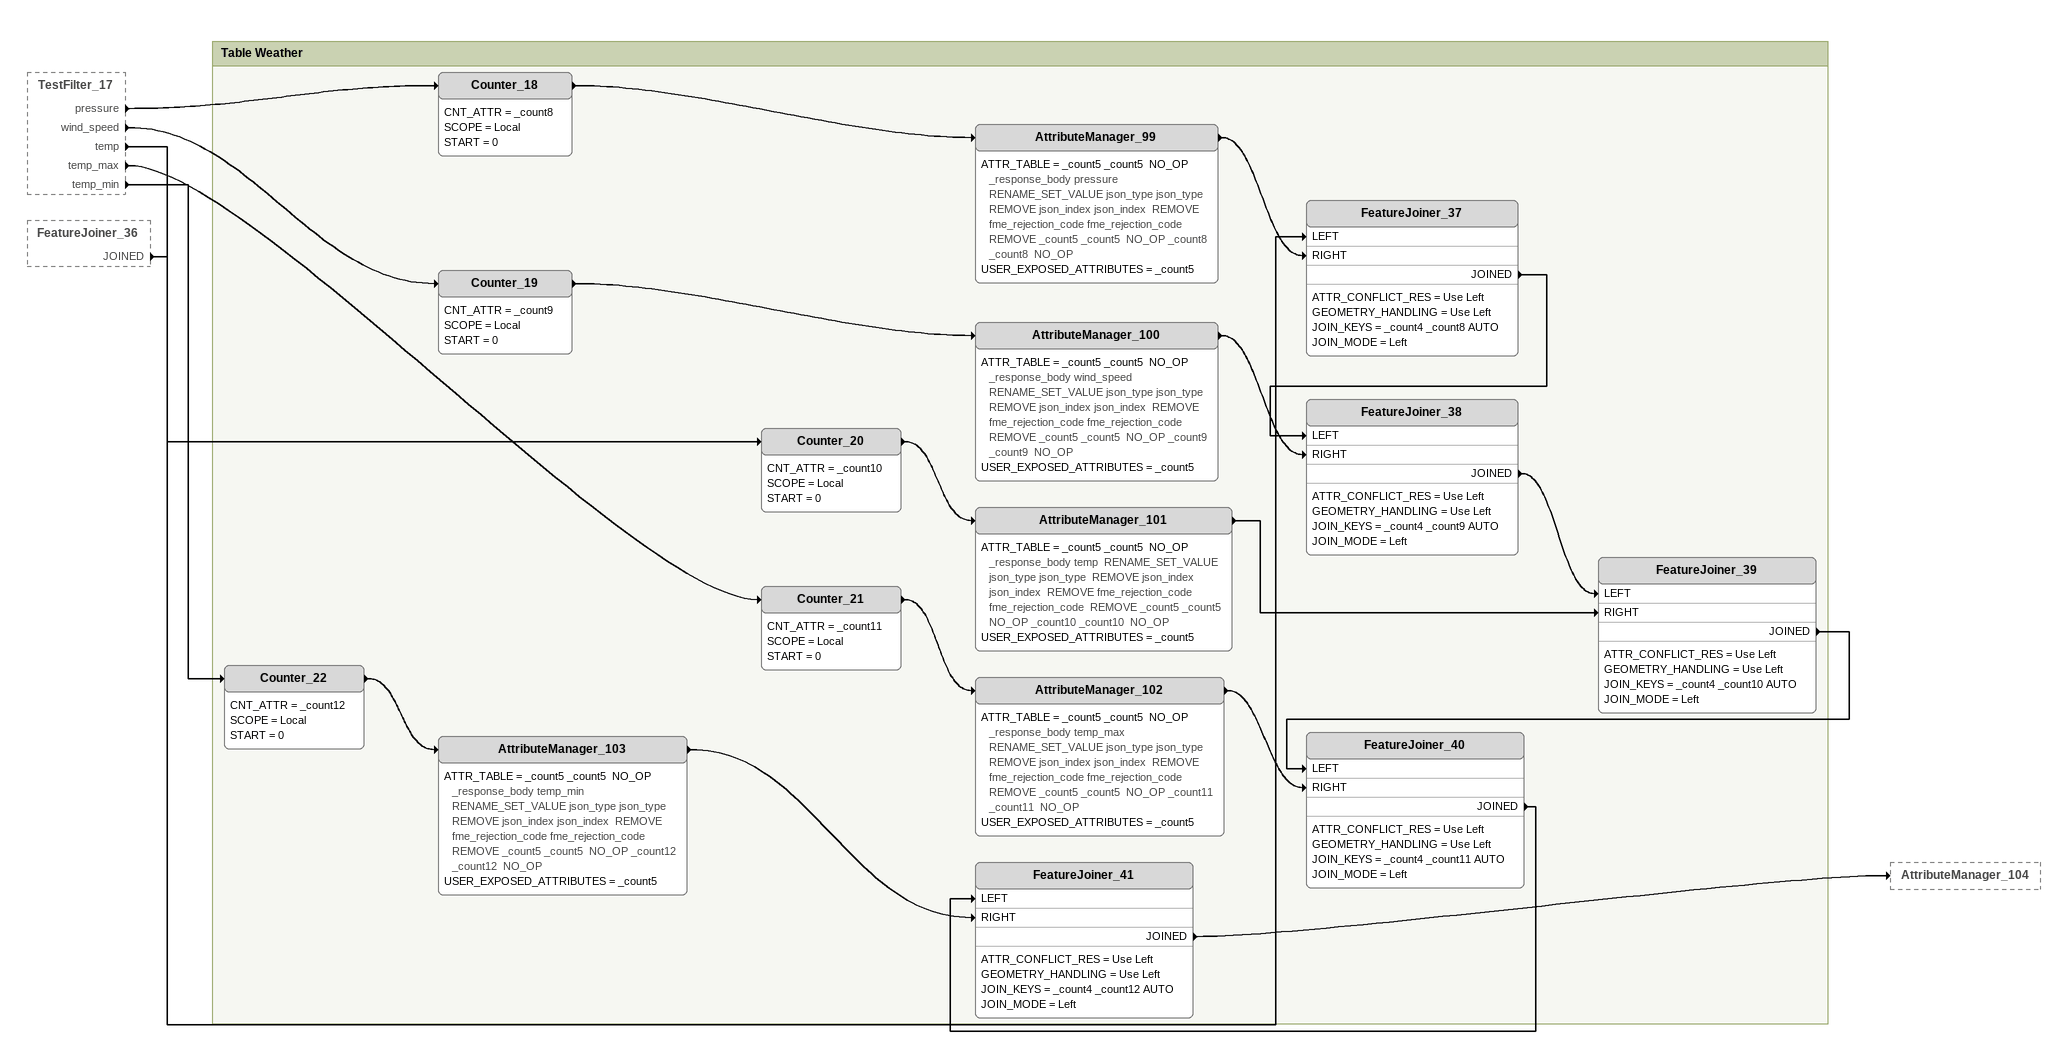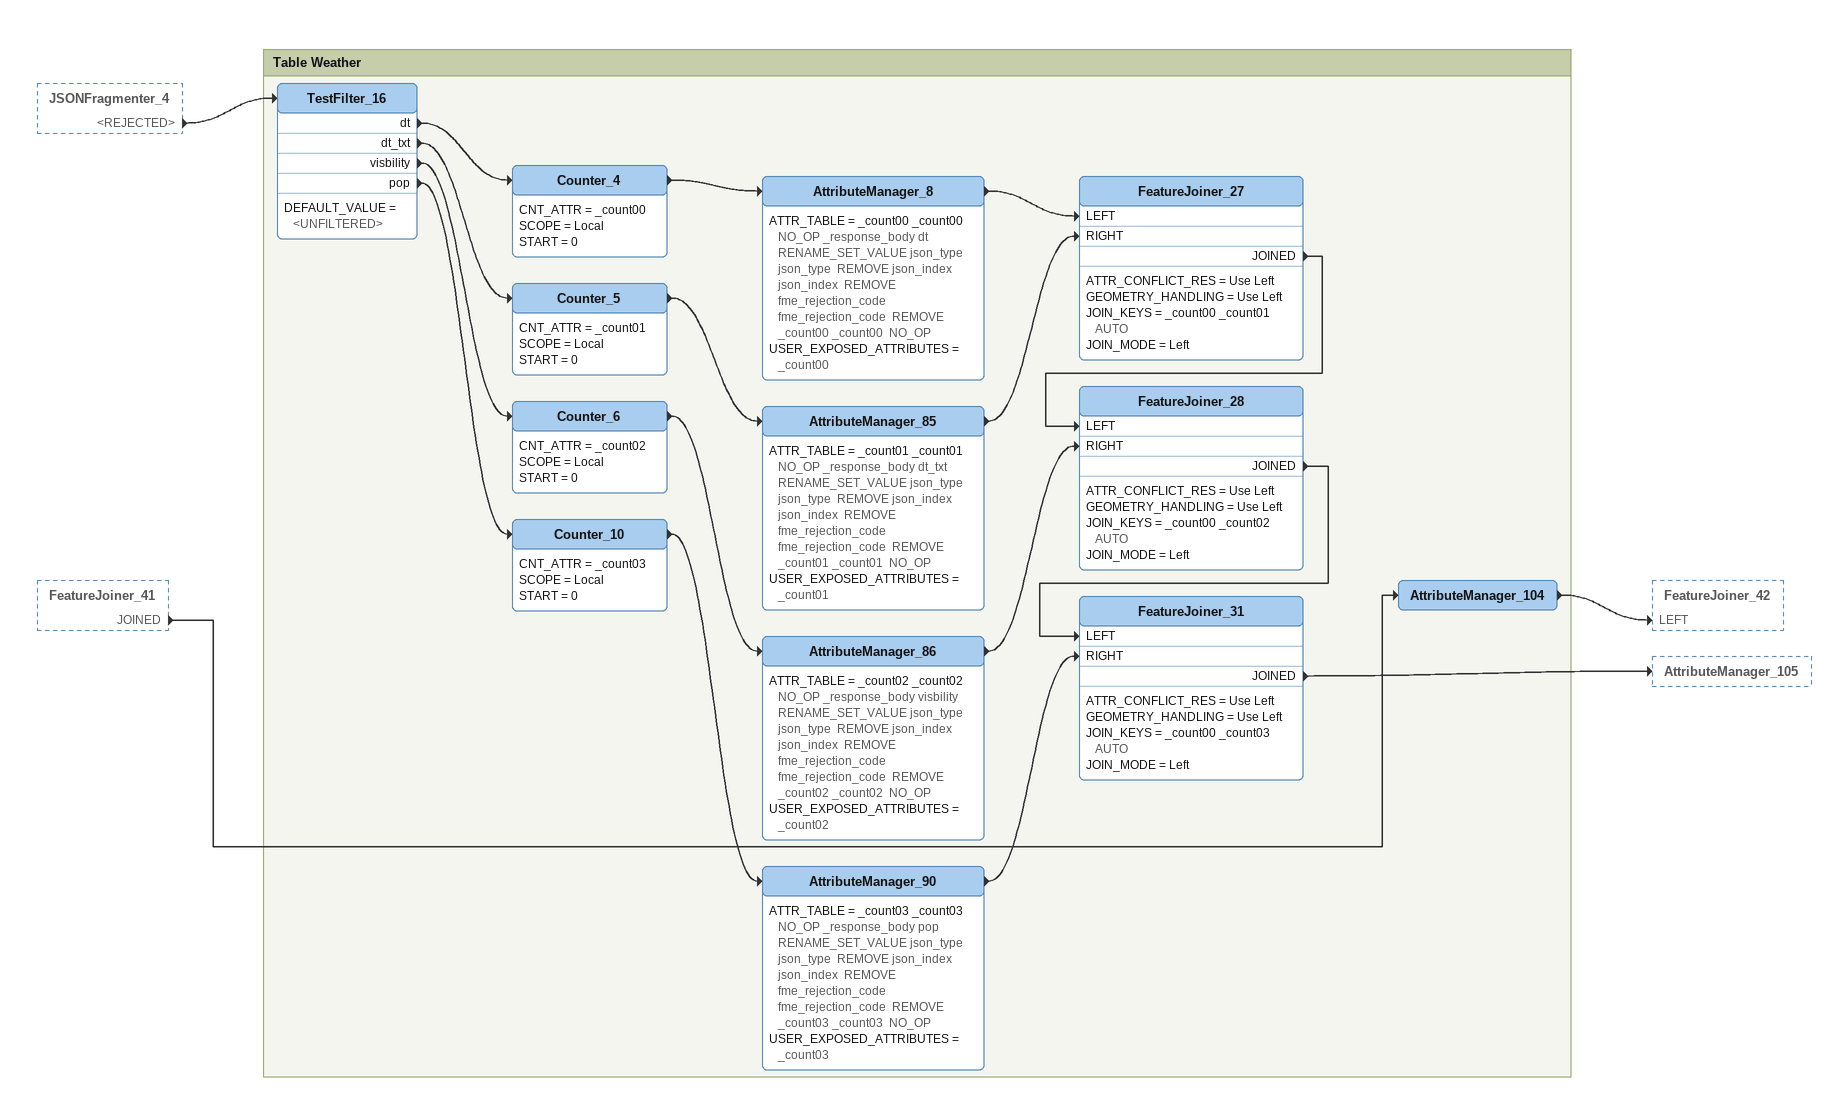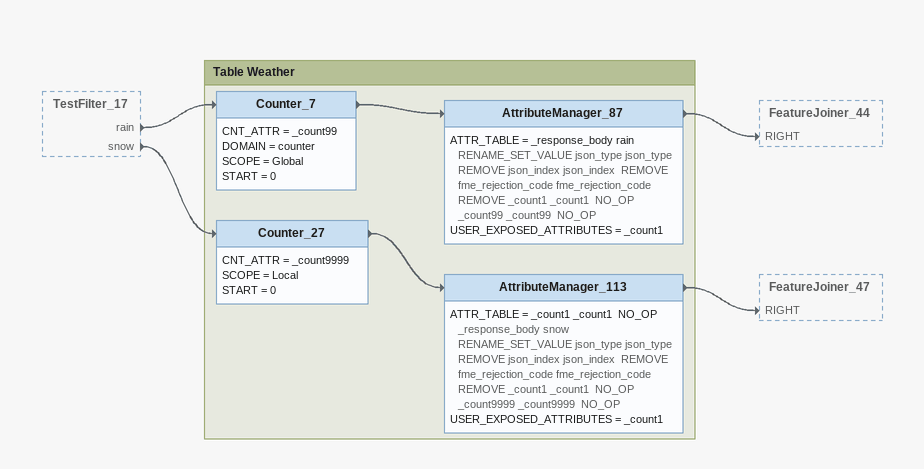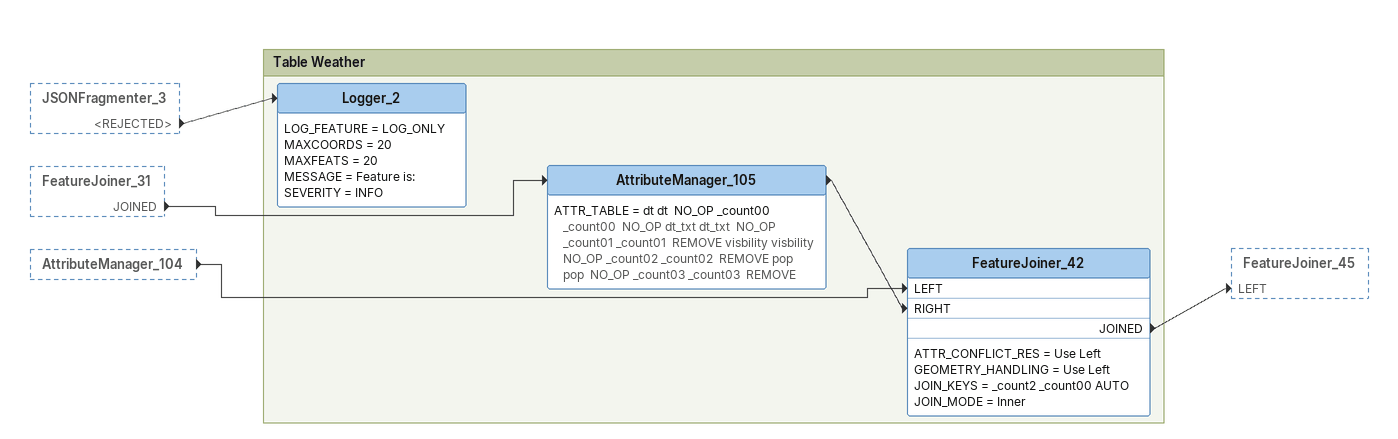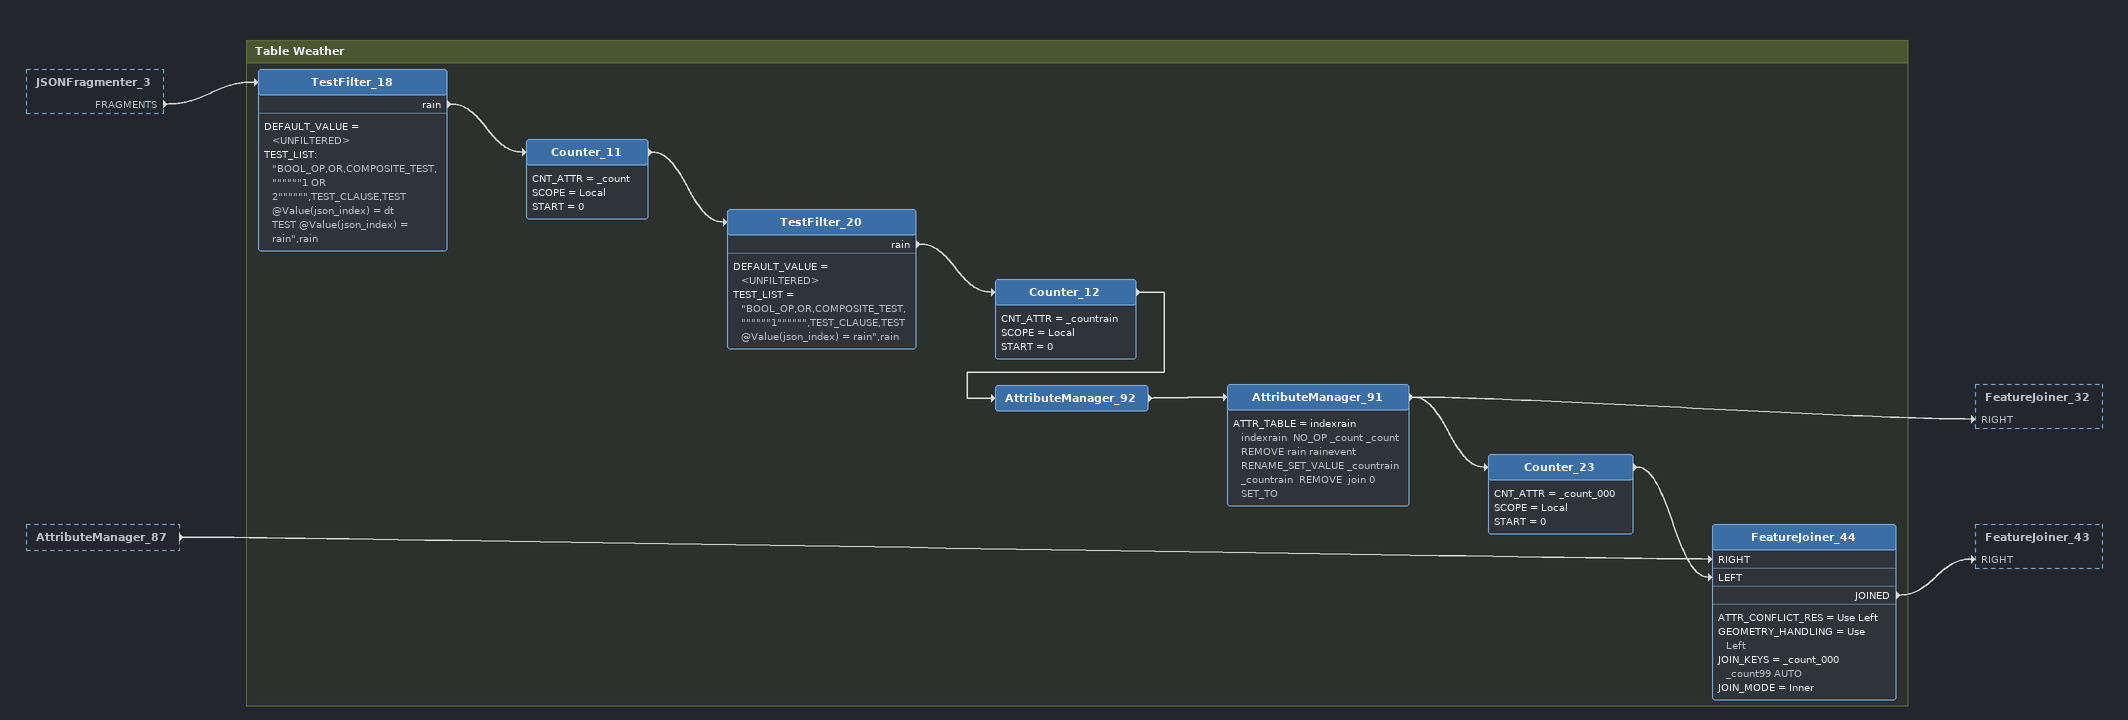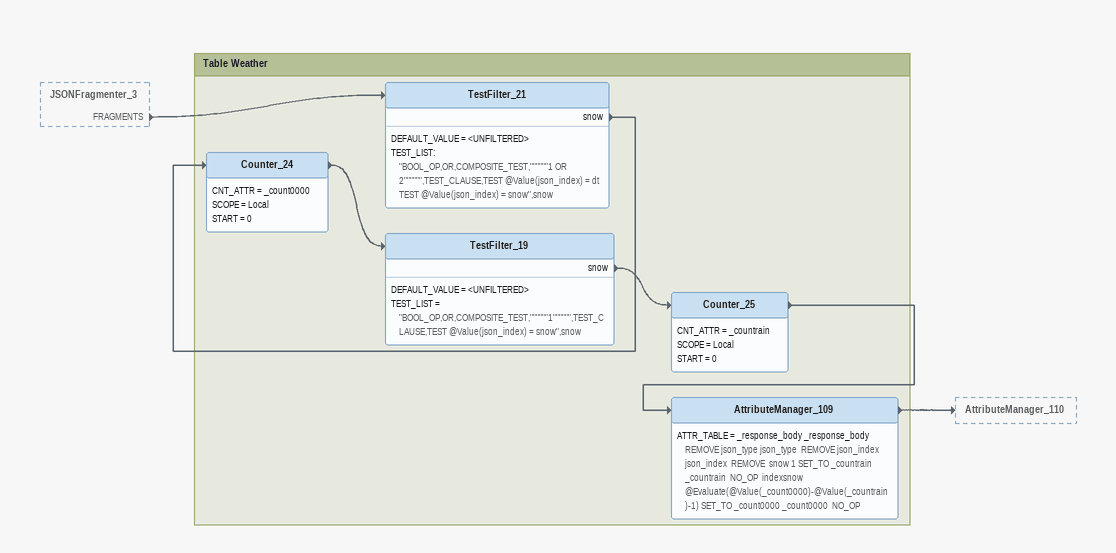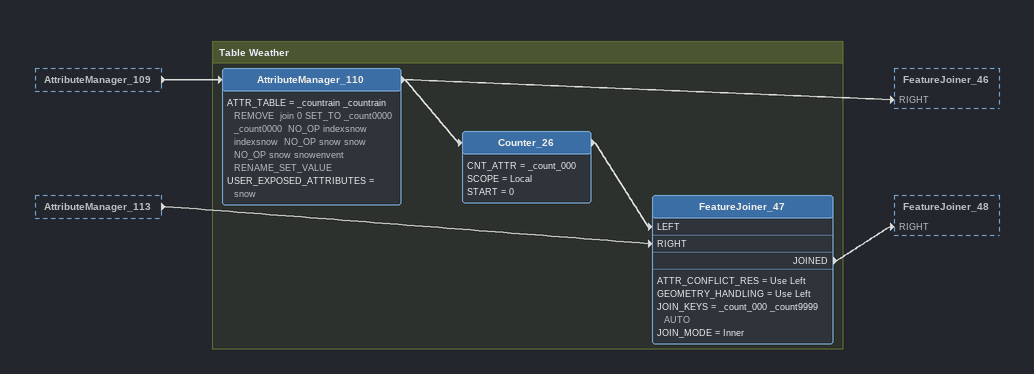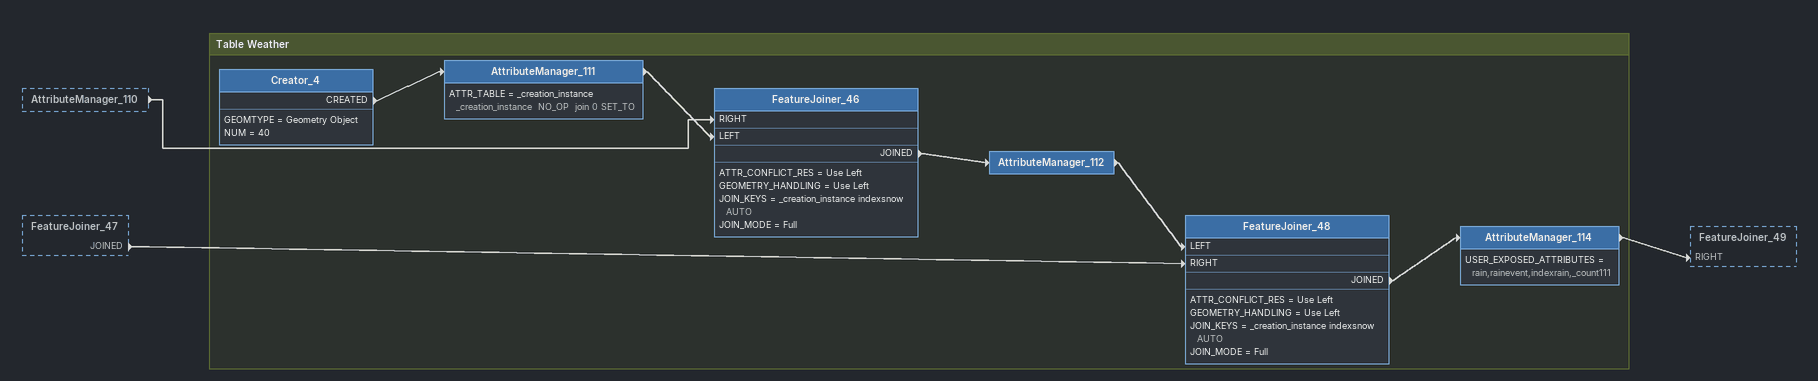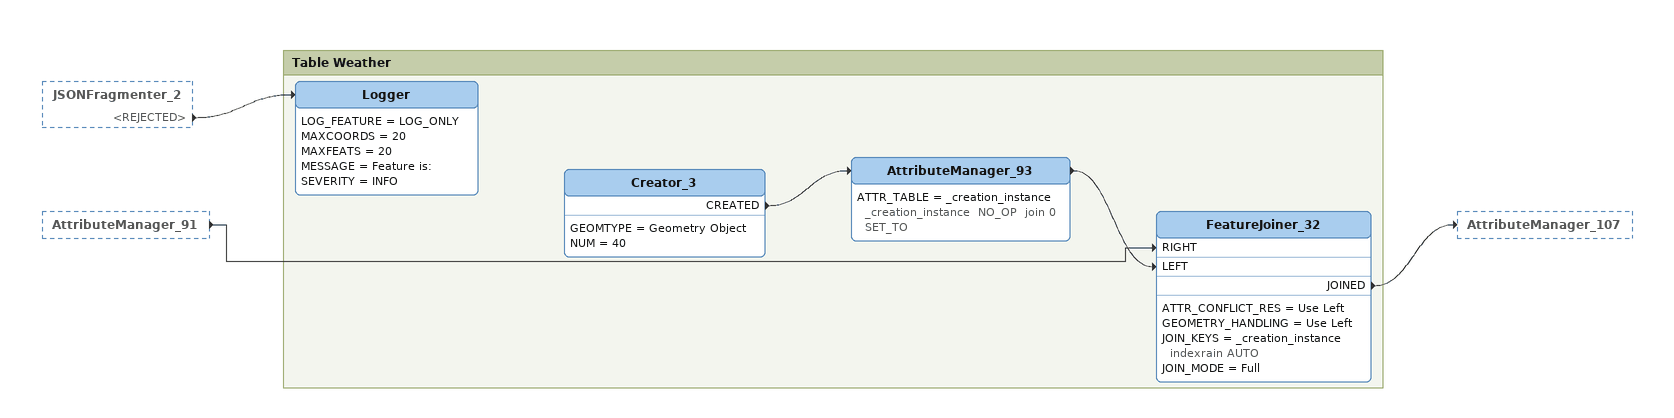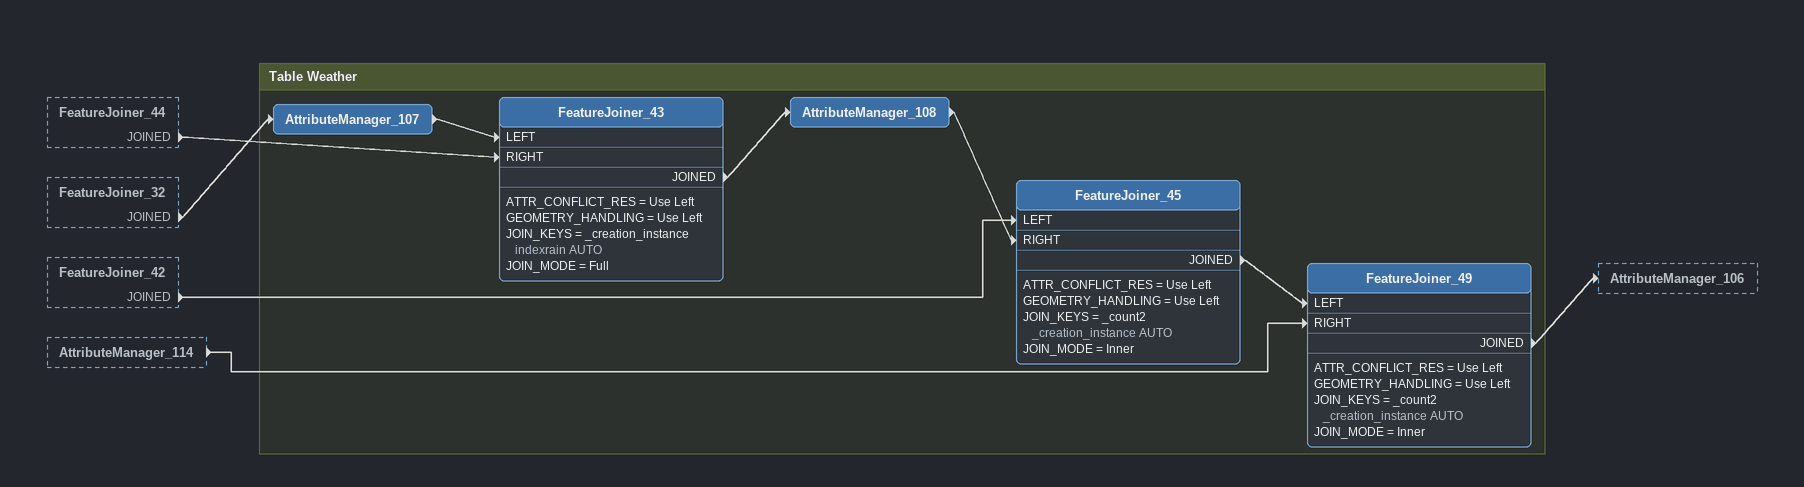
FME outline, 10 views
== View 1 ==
TestFilter_17 [outside]
    pressure -> Counter_18
    wind_speed -> Counter_19
    temp -> Counter_20
    temp_max -> Counter_21
    temp_min -> Counter_22
FeatureJoiner_36 [outside]
    JOINED -> FeatureJoiner_37 [LEFT]

Bookmark: Table Weather
Counter_18
    CNT_ATTR = _count8
    SCOPE = Local
    START = 0
    -> AttributeManager_99
AttributeManager_99
    ATTR_TABLE = _count5 _count5  NO_OP _response_body pressure  RENAME_SET_VALUE json_type json_type  REMOVE json_index json_index  REMOVE fme_rejection_code fme_rejection_code  REMOVE _count5 _count5  NO_OP _count8 _count8  NO_OP
    USER_EXPOSED_ATTRIBUTES = _count5
    -> FeatureJoiner_37 [RIGHT]
FeatureJoiner_37
    ATTR_CONFLICT_RES = Use Left
    GEOMETRY_HANDLING = Use Left
    JOIN_KEYS = _count4 _count8 AUTO
    JOIN_MODE = Left
    JOINED -> FeatureJoiner_38 [LEFT]
Counter_19
    CNT_ATTR = _count9
    SCOPE = Local
    START = 0
    -> AttributeManager_100
AttributeManager_100
    ATTR_TABLE = _count5 _count5  NO_OP _response_body wind_speed  RENAME_SET_VALUE json_type json_type  REMOVE json_index json_index  REMOVE fme_rejection_code fme_rejection_code  REMOVE _count5 _count5  NO_OP _count9 _count9  NO_OP
    USER_EXPOSED_ATTRIBUTES = _count5
    -> FeatureJoiner_38 [RIGHT]
FeatureJoiner_38
    ATTR_CONFLICT_RES = Use Left
    GEOMETRY_HANDLING = Use Left
    JOIN_KEYS = _count4 _count9 AUTO
    JOIN_MODE = Left
    JOINED -> FeatureJoiner_39 [LEFT]
Counter_20
    CNT_ATTR = _count10
    SCOPE = Local
    START = 0
    -> AttributeManager_101
AttributeManager_101
    ATTR_TABLE = _count5 _count5  NO_OP _response_body temp  RENAME_SET_VALUE json_type json_type  REMOVE json_index json_index  REMOVE fme_rejection_code fme_rejection_code  REMOVE _count5 _count5  NO_OP _count10 _count10  NO_OP
    USER_EXPOSED_ATTRIBUTES = _count5
    -> FeatureJoiner_39 [RIGHT]
FeatureJoiner_39
    ATTR_CONFLICT_RES = Use Left
    GEOMETRY_HANDLING = Use Left
    JOIN_KEYS = _count4 _count10 AUTO
    JOIN_MODE = Left
    JOINED -> FeatureJoiner_40 [LEFT]
Counter_21
    CNT_ATTR = _count11
    SCOPE = Local
    START = 0
    -> AttributeManager_102
AttributeManager_102
    ATTR_TABLE = _count5 _count5  NO_OP _response_body temp_max  RENAME_SET_VALUE json_type json_type  REMOVE json_index json_index  REMOVE fme_rejection_code fme_rejection_code  REMOVE _count5 _count5  NO_OP _count11 _count11  NO_OP
    USER_EXPOSED_ATTRIBUTES = _count5
    -> FeatureJoiner_40 [RIGHT]
FeatureJoiner_40
    ATTR_CONFLICT_RES = Use Left
    GEOMETRY_HANDLING = Use Left
    JOIN_KEYS = _count4 _count11 AUTO
    JOIN_MODE = Left
    JOINED -> FeatureJoiner_41 [LEFT]
Counter_22
    CNT_ATTR = _count12
    SCOPE = Local
    START = 0
    -> AttributeManager_103
AttributeManager_103
    ATTR_TABLE = _count5 _count5  NO_OP _response_body temp_min  RENAME_SET_VALUE json_type json_type  REMOVE json_index json_index  REMOVE fme_rejection_code fme_rejection_code  REMOVE _count5 _count5  NO_OP _count12 _count12  NO_OP
    USER_EXPOSED_ATTRIBUTES = _count5
    -> FeatureJoiner_41 [RIGHT]
FeatureJoiner_41
    ATTR_CONFLICT_RES = Use Left
    GEOMETRY_HANDLING = Use Left
    JOIN_KEYS = _count4 _count12 AUTO
    JOIN_MODE = Left
    JOINED -> AttributeManager_104

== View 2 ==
JSONFragmenter_4 [outside]
    <REJECTED> -> TestFilter_16
FeatureJoiner_41 [outside]
    JOINED -> AttributeManager_104

Bookmark: Table Weather
AttributeManager_104
    -> FeatureJoiner_42 [LEFT]
TestFilter_16
    DEFAULT_VALUE = <UNFILTERED>
    dt -> Counter_4
    dt_txt -> Counter_5
    visbility -> Counter_6
    pop -> Counter_10
Counter_4
    CNT_ATTR = _count00
    SCOPE = Local
    START = 0
    -> AttributeManager_8
AttributeManager_8
    ATTR_TABLE = _count00 _count00  NO_OP _response_body dt  RENAME_SET_VALUE json_type json_type  REMOVE json_index json_index  REMOVE fme_rejection_code fme_rejection_code  REMOVE _count00 _count00  NO_OP
    USER_EXPOSED_ATTRIBUTES = _count00
    -> FeatureJoiner_27 [LEFT]
Counter_5
    CNT_ATTR = _count01
    SCOPE = Local
    START = 0
    -> AttributeManager_85
AttributeManager_85
    ATTR_TABLE = _count01 _count01  NO_OP _response_body dt_txt  RENAME_SET_VALUE json_type json_type  REMOVE json_index json_index  REMOVE fme_rejection_code fme_rejection_code  REMOVE _count01 _count01  NO_OP
    USER_EXPOSED_ATTRIBUTES = _count01
    -> FeatureJoiner_27 [RIGHT]
FeatureJoiner_27
    ATTR_CONFLICT_RES = Use Left
    GEOMETRY_HANDLING = Use Left
    JOIN_KEYS = _count00 _count01 AUTO
    JOIN_MODE = Left
    JOINED -> FeatureJoiner_28 [LEFT]
Counter_6
    CNT_ATTR = _count02
    SCOPE = Local
    START = 0
    -> AttributeManager_86
AttributeManager_86
    ATTR_TABLE = _count02 _count02  NO_OP _response_body visbility  RENAME_SET_VALUE json_type json_type  REMOVE json_index json_index  REMOVE fme_rejection_code fme_rejection_code  REMOVE _count02 _count02  NO_OP
    USER_EXPOSED_ATTRIBUTES = _count02
    -> FeatureJoiner_28 [RIGHT]
FeatureJoiner_28
    ATTR_CONFLICT_RES = Use Left
    GEOMETRY_HANDLING = Use Left
    JOIN_KEYS = _count00 _count02 AUTO
    JOIN_MODE = Left
    JOINED -> FeatureJoiner_31 [LEFT]
Counter_10
    CNT_ATTR = _count03
    SCOPE = Local
    START = 0
    -> AttributeManager_90
AttributeManager_90
    ATTR_TABLE = _count03 _count03  NO_OP _response_body pop  RENAME_SET_VALUE json_type json_type  REMOVE json_index json_index  REMOVE fme_rejection_code fme_rejection_code  REMOVE _count03 _count03  NO_OP
    USER_EXPOSED_ATTRIBUTES = _count03
    -> FeatureJoiner_31 [RIGHT]
FeatureJoiner_31
    ATTR_CONFLICT_RES = Use Left
    GEOMETRY_HANDLING = Use Left
    JOIN_KEYS = _count00 _count03 AUTO
    JOIN_MODE = Left
    JOINED -> AttributeManager_105

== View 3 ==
TestFilter_17 [outside]
    rain -> Counter_7
    snow -> Counter_27

Bookmark: Table Weather
Counter_7
    CNT_ATTR = _count99
    DOMAIN = counter
    SCOPE = Global
    START = 0
    -> AttributeManager_87
AttributeManager_87
    ATTR_TABLE = _response_body rain  RENAME_SET_VALUE json_type json_type  REMOVE json_index json_index  REMOVE fme_rejection_code fme_rejection_code  REMOVE _count1 _count1  NO_OP _count99 _count99  NO_OP
    USER_EXPOSED_ATTRIBUTES = _count1
    -> FeatureJoiner_44 [RIGHT]
Counter_27
    CNT_ATTR = _count9999
    SCOPE = Local
    START = 0
    -> AttributeManager_113
AttributeManager_113
    ATTR_TABLE = _count1 _count1  NO_OP _response_body snow  RENAME_SET_VALUE json_type json_type  REMOVE json_index json_index  REMOVE fme_rejection_code fme_rejection_code  REMOVE _count1 _count1  NO_OP _count9999 _count9999  NO_OP
    USER_EXPOSED_ATTRIBUTES = _count1
    -> FeatureJoiner_47 [RIGHT]

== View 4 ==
JSONFragmenter_3 [outside]
    <REJECTED> -> Logger_2
FeatureJoiner_31 [outside]
    JOINED -> AttributeManager_105
AttributeManager_104 [outside]
    -> FeatureJoiner_42 [LEFT]

Bookmark: Table Weather
AttributeManager_105
    ATTR_TABLE = dt dt  NO_OP _count00 _count00  NO_OP dt_txt dt_txt  NO_OP _count01 _count01  REMOVE visbility visbility  NO_OP _count02 _count02  REMOVE pop pop  NO_OP _count03 _count03  REMOVE
    -> FeatureJoiner_42 [RIGHT]
FeatureJoiner_42
    ATTR_CONFLICT_RES = Use Left
    GEOMETRY_HANDLING = Use Left
    JOIN_KEYS = _count2 _count00 AUTO
    JOIN_MODE = Inner
    JOINED -> FeatureJoiner_45 [LEFT]
Logger_2
    LOG_FEATURE = LOG_ONLY
    MAXCOORDS = 20
    MAXFEATS = 20
    MESSAGE = Feature is:
    SEVERITY = INFO

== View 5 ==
JSONFragmenter_3 [outside]
    FRAGMENTS -> TestFilter_18
AttributeManager_87 [outside]
    -> FeatureJoiner_44 [RIGHT]

Bookmark: Table Weather
TestFilter_18
    DEFAULT_VALUE = <UNFILTERED>
    TEST_LIST:
      "BOOL_OP,OR,COMPOSITE_TEST,""""""1 OR 2"""""",TEST_CLAUSE,TEST @Value(json_index) = dt
      TEST @Value(json_index) = rain",rain
    rain -> Counter_11
Counter_11
    CNT_ATTR = _count
    SCOPE = Local
    START = 0
    -> TestFilter_20
TestFilter_20
    DEFAULT_VALUE = <UNFILTERED>
    TEST_LIST = "BOOL_OP,OR,COMPOSITE_TEST,""""""1"""""",TEST_CLAUSE,TEST @Value(json_index) = rain",rain
    rain -> Counter_12
Counter_12
    CNT_ATTR = _countrain
    SCOPE = Local
    START = 0
    -> AttributeManager_92
AttributeManager_92
    -> AttributeManager_91
AttributeManager_91
    ATTR_TABLE = indexrain indexrain  NO_OP _count _count  REMOVE rain rainevent  RENAME_SET_VALUE _countrain _countrain  REMOVE  join 0 SET_TO
    -> FeatureJoiner_32 [RIGHT]
    -> Counter_23
Counter_23
    CNT_ATTR = _count_000
    SCOPE = Local
    START = 0
    -> FeatureJoiner_44 [LEFT]
FeatureJoiner_44
    ATTR_CONFLICT_RES = Use Left
    GEOMETRY_HANDLING = Use Left
    JOIN_KEYS = _count_000 _count99 AUTO
    JOIN_MODE = Inner
    JOINED -> FeatureJoiner_43 [RIGHT]

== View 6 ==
JSONFragmenter_3 [outside]
    FRAGMENTS -> TestFilter_21

Bookmark: Table Weather
TestFilter_21
    DEFAULT_VALUE = <UNFILTERED>
    TEST_LIST:
      "BOOL_OP,OR,COMPOSITE_TEST,""""""1 OR 2"""""",TEST_CLAUSE,TEST @Value(json_index) = dt
      TEST @Value(json_index) = snow",snow
    snow -> Counter_24
Counter_24
    CNT_ATTR = _count0000
    SCOPE = Local
    START = 0
    -> TestFilter_19
TestFilter_19
    DEFAULT_VALUE = <UNFILTERED>
    TEST_LIST = "BOOL_OP,OR,COMPOSITE_TEST,""""""1"""""",TEST_CLAUSE,TEST @Value(json_index) = snow",snow
    snow -> Counter_25
Counter_25
    CNT_ATTR = _countrain
    SCOPE = Local
    START = 0
    -> AttributeManager_109
AttributeManager_109
    ATTR_TABLE = _response_body _response_body  REMOVE json_type json_type  REMOVE json_index json_index  REMOVE  snow 1 SET_TO _countrain _countrain  NO_OP  indexsnow @Evaluate(@Value(_count0000)-@Value(_countrain)-1) SET_TO _count0000 _count0000  NO_OP
    -> AttributeManager_110

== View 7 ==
AttributeManager_109 [outside]
    -> AttributeManager_110
AttributeManager_113 [outside]
    -> FeatureJoiner_47 [RIGHT]

Bookmark: Table Weather
AttributeManager_110
    ATTR_TABLE = _countrain _countrain  REMOVE  join 0 SET_TO _count0000 _count0000  NO_OP indexsnow indexsnow  NO_OP snow snow  NO_OP snow snowenvent  RENAME_SET_VALUE
    USER_EXPOSED_ATTRIBUTES = snow
    -> FeatureJoiner_46 [RIGHT]
    -> Counter_26
Counter_26
    CNT_ATTR = _count_000
    SCOPE = Local
    START = 0
    -> FeatureJoiner_47 [LEFT]
FeatureJoiner_47
    ATTR_CONFLICT_RES = Use Left
    GEOMETRY_HANDLING = Use Left
    JOIN_KEYS = _count_000 _count9999 AUTO
    JOIN_MODE = Inner
    JOINED -> FeatureJoiner_48 [RIGHT]

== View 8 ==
AttributeManager_110 [outside]
    -> FeatureJoiner_46 [RIGHT]
FeatureJoiner_47 [outside]
    JOINED -> FeatureJoiner_48 [RIGHT]

Bookmark: Table Weather
Creator_4
    GEOMTYPE = Geometry Object
    NUM = 40
    CREATED -> AttributeManager_111
AttributeManager_111
    ATTR_TABLE = _creation_instance _creation_instance  NO_OP  join 0 SET_TO
    -> FeatureJoiner_46 [LEFT]
FeatureJoiner_46
    ATTR_CONFLICT_RES = Use Left
    GEOMETRY_HANDLING = Use Left
    JOIN_KEYS = _creation_instance indexsnow AUTO
    JOIN_MODE = Full
    JOINED -> AttributeManager_112
AttributeManager_112
    -> FeatureJoiner_48 [LEFT]
FeatureJoiner_48
    ATTR_CONFLICT_RES = Use Left
    GEOMETRY_HANDLING = Use Left
    JOIN_KEYS = _creation_instance indexsnow AUTO
    JOIN_MODE = Full
    JOINED -> AttributeManager_114
AttributeManager_114
    USER_EXPOSED_ATTRIBUTES = rain,rainevent,indexrain,_count111
    -> FeatureJoiner_49 [RIGHT]

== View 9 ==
JSONFragmenter_2 [outside]
    <REJECTED> -> Logger
AttributeManager_91 [outside]
    -> FeatureJoiner_32 [RIGHT]

Bookmark: Table Weather
Logger
    LOG_FEATURE = LOG_ONLY
    MAXCOORDS = 20
    MAXFEATS = 20
    MESSAGE = Feature is:
    SEVERITY = INFO
Creator_3
    GEOMTYPE = Geometry Object
    NUM = 40
    CREATED -> AttributeManager_93
AttributeManager_93
    ATTR_TABLE = _creation_instance _creation_instance  NO_OP  join 0 SET_TO
    -> FeatureJoiner_32 [LEFT]
FeatureJoiner_32
    ATTR_CONFLICT_RES = Use Left
    GEOMETRY_HANDLING = Use Left
    JOIN_KEYS = _creation_instance indexrain AUTO
    JOIN_MODE = Full
    JOINED -> AttributeManager_107

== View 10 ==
FeatureJoiner_44 [outside]
    JOINED -> FeatureJoiner_43 [RIGHT]
FeatureJoiner_32 [outside]
    JOINED -> AttributeManager_107
FeatureJoiner_42 [outside]
    JOINED -> FeatureJoiner_45 [LEFT]
AttributeManager_114 [outside]
    -> FeatureJoiner_49 [RIGHT]

Bookmark: Table Weather
AttributeManager_107
    -> FeatureJoiner_43 [LEFT]
FeatureJoiner_43
    ATTR_CONFLICT_RES = Use Left
    GEOMETRY_HANDLING = Use Left
    JOIN_KEYS = _creation_instance indexrain AUTO
    JOIN_MODE = Full
    JOINED -> AttributeManager_108
AttributeManager_108
    -> FeatureJoiner_45 [RIGHT]
FeatureJoiner_45
    ATTR_CONFLICT_RES = Use Left
    GEOMETRY_HANDLING = Use Left
    JOIN_KEYS = _count2 _creation_instance AUTO
    JOIN_MODE = Inner
    JOINED -> FeatureJoiner_49 [LEFT]
FeatureJoiner_49
    ATTR_CONFLICT_RES = Use Left
    GEOMETRY_HANDLING = Use Left
    JOIN_KEYS = _count2 _creation_instance AUTO
    JOIN_MODE = Inner
    JOINED -> AttributeManager_106
